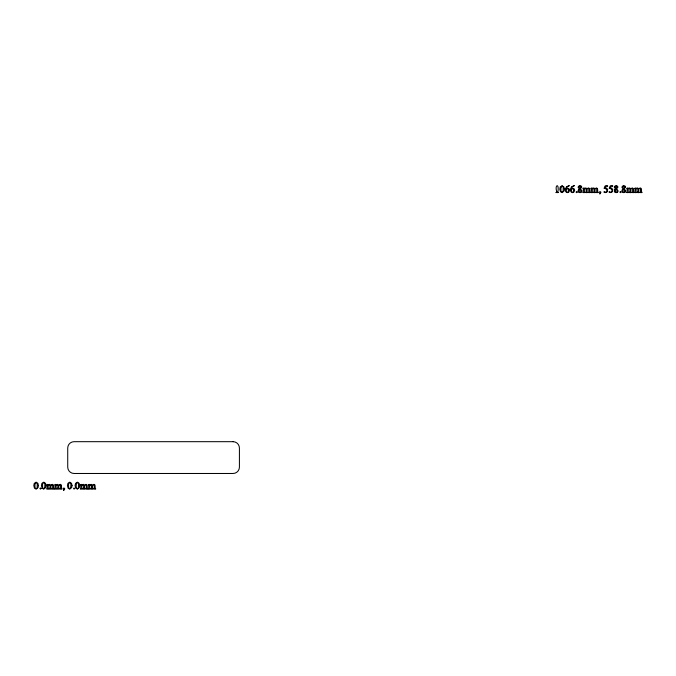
<?xml version="1.0" encoding="UTF-8"?>
<svg xmlns="http://www.w3.org/2000/svg" width="676" height="676" viewBox="0 0 676 676"><rect width="100%" height="100%" fill="white"/><g stroke="black" fill="none" stroke-linecap="round" stroke-linejoin="round"><path stroke-width="1.01" d="M34.949 483.805L34.949 487.54L36.141 488.807L37.146 488.004L37.256 483.762L36.107 482.419L34.949 483.805M42.58 483.805L42.58 487.54L43.779 488.807L44.777 488.004L44.886 483.762L43.737 482.419L42.58 483.805M68.58 483.805L68.589 487.54L69.78 488.807L70.777 488.004L70.887 483.762L69.738 482.419L68.58 483.805M76.211 483.805L76.219 487.54L77.41 488.807L78.408 488.004L78.517 483.762L77.368 482.419L76.211 483.805M560.936 187.362L560.945 191.105L562.136 192.364L563.133 191.57L563.243 187.328L562.094 185.984L560.936 187.362M50.058 487.802L49.923 488.63C47.565 489.221 53.353 489.221 51.004 488.638L50.861 485.478L51.959 484.869L52.677 485.275L52.643 488.672C50.379 489.179 55.998 489.179 53.75 488.689L53.446 484.988L52.373 484.337L50.768 485.199L49.694 484.337L48.106 485.131C48.934 483.433 45.41 485.191 47.21 485.106L47.109 488.731C44.979 489.162 50.556 489.145 48.275 488.706L48.148 485.469L48.664 485.038L49.956 485.36L50.058 487.802M57.967 487.802L57.84 488.63C55.483 489.221 61.271 489.221 58.922 488.638L58.778 485.478L59.868 484.869L60.595 485.275L60.561 488.672C58.297 489.179 63.907 489.179 61.668 488.689L61.355 484.988L60.291 484.337L58.685 485.199L57.604 484.337L56.023 485.131C56.843 483.433 53.319 485.191 55.128 485.106L55.026 488.731C52.897 489.162 58.466 489.145 56.192 488.706L56.057 485.469L56.581 485.038L57.866 485.36L57.967 487.802M83.689 487.802L83.554 488.63C81.204 489.221 86.984 489.221 84.635 488.638L84.5 485.478L85.59 484.869L86.308 485.275L86.274 488.672C84.01 489.179 89.629 489.179 87.381 488.689L87.077 484.988L86.004 484.337L84.399 485.199L83.325 484.337L81.737 485.131C82.565 483.433 79.041 485.191 80.841 485.106L80.74 488.731C78.61 489.162 84.187 489.145 81.914 488.706L81.779 485.469L82.295 485.038L83.587 485.36L83.689 487.802M91.598 487.802L91.471 488.63C89.114 489.221 94.902 489.221 92.553 488.638L92.409 485.478L93.499 484.869L94.226 485.275L94.192 488.672C91.928 489.179 97.547 489.179 95.299 488.689L94.986 484.988L93.922 484.337L92.316 485.199L91.235 484.337L89.654 485.131C90.483 483.433 86.959 485.191 88.759 485.106L88.657 488.731C86.528 489.162 92.097 489.145 89.823 488.706L89.697 485.469L90.212 485.038L91.505 485.36L91.598 487.802M586.219 191.367L586.092 192.195C583.734 192.787 589.523 192.778 587.165 192.195L587.03 189.043L588.12 188.435L588.838 188.841L588.804 192.237C586.54 192.744 592.159 192.736 589.92 192.254L589.607 188.553L588.534 187.903L586.937 188.765L585.855 187.903L584.267 188.689C585.095 186.999 581.571 188.756 583.371 188.663L583.27 192.297C581.14 192.719 586.717 192.711 584.444 192.271L584.309 189.035L584.825 188.596L586.117 188.917L586.219 191.367M594.128 191.367L594.001 192.195C591.644 192.787 597.432 192.778 595.083 192.195L594.939 189.043L596.038 188.435L596.756 188.841L596.722 192.237C594.457 192.744 600.077 192.736 597.829 192.254L597.516 188.553L596.452 187.903L594.846 188.765L593.773 187.903L592.184 188.689C593.013 187.015 589.48 188.756 591.289 188.663L591.187 192.297C589.058 192.719 594.626 192.711 592.353 192.271L592.227 189.035L592.742 188.596L594.035 188.917L594.128 191.367M630.024 191.367L629.897 192.195C627.539 192.787 633.327 192.778 630.978 192.195L630.835 189.043L631.925 188.435L632.643 188.841L632.618 192.237C630.353 192.744 635.964 192.736 633.725 192.254L633.412 188.553L632.347 187.903L630.742 188.765L629.66 187.903L628.08 188.689C628.9 187.015 625.376 188.756 627.176 188.663L627.074 192.297C624.945 192.719 630.522 192.711 628.249 192.271L628.114 189.035L628.629 188.596L629.922 188.917L630.024 191.367M637.941 191.367L637.806 192.195C635.448 192.787 641.237 192.778 638.888 192.195L638.744 189.043L639.842 188.435L640.561 188.841L640.527 192.237C638.262 192.744 643.882 192.736 641.634 192.254L641.33 188.553L640.257 187.903L638.651 188.765L637.578 187.903L635.989 188.689C636.817 187.015 633.285 188.756 635.094 188.663L634.992 192.297C632.863 192.719 638.44 192.711 636.158 192.271L636.032 189.035L636.547 188.596L637.84 188.917L637.941 191.367M38.405 485.571L38.101 487.438L36.081 489.086L34.476 488.19L33.8 485.613L34.248 483.408L36.132 482.149L37.907 483.348L38.405 485.571M46.036 485.571L45.731 487.438L43.712 489.086L42.106 488.19L41.43 485.613L41.887 483.408L43.763 482.149L45.537 483.348L46.036 485.571M72.036 485.571L71.732 487.438L69.721 489.086L68.107 488.19L67.431 485.613L67.887 483.408L69.763 482.149L71.538 483.348L72.036 485.571M79.667 485.571L79.362 487.438L77.351 489.086L75.737 488.19L75.061 485.613L75.518 483.408L77.394 482.149L79.168 483.348L79.667 485.571M564.392 189.136L564.088 191.004L562.077 192.643L560.463 191.756L559.787 189.179L560.243 186.973L562.119 185.714L563.894 186.914L564.392 189.136M566.226 189.103L566.42 191.578L567.51 192.356L568.372 191.857L568.432 189.5L567.248 188.646L566.226 189.103M571.313 189.103L571.507 191.578L572.597 192.356L573.459 191.857L573.518 189.5L572.335 188.646L571.313 189.103M579.011 190.074L579.171 191.984L580.929 192.069L580.912 190.395L579.636 189.373L579.011 190.074M615.194 190.074L615.346 191.984L617.103 192.069L617.087 190.395L615.811 189.373L615.194 190.074M622.824 190.074L622.976 191.984L624.734 192.069L624.717 190.395L623.441 189.373L622.824 190.074M604.167 188.249L605.772 188.689L607.141 190.539L606.718 191.781L605.713 192.28L604.268 191.646L603.829 192.018L605.113 192.66L607.09 191.925L607.69 189.162L604.919 187.489L605.341 186.618C608.341 187.514 608.721 184.396 605.273 185.824L604.183 188.198M609.253 188.249L610.859 188.689L612.228 190.539L611.805 191.781L610.8 192.28L609.355 191.646L608.915 192.018L610.2 192.66L612.177 191.925L612.777 189.162L610.005 187.489L610.428 186.618C613.428 187.514 613.808 184.396 610.36 185.824L609.27 188.198M556.779 191.654L556.593 192.237C553.568 192.736 560.801 192.685 557.852 192.288C559.551 182.216 554.345 185.047 556.779 191.654M581.081 187.108L580.126 188.587L578.859 186.965L579.907 185.976L581.081 187.108M617.256 187.108L616.301 188.587L615.033 186.965L616.081 185.976L617.256 187.108M624.886 187.108L623.931 188.587L622.664 186.965L623.711 185.976L624.886 187.108M64.355 489.137L63.603 490.438L64.752 488.883L64.499 488.199L63.468 488.14L63.502 488.925L64.355 489.137M600.516 192.702L599.773 194.004L600.913 192.449L600.668 191.764L599.629 191.705L599.663 192.491L600.516 192.702M569.547 190.294L568.964 191.933L567.443 192.66L565.854 191.84L565.136 189.66L566.522 186.652C573.138 184.54 566.15 185.968 566.353 188.621L567.679 188.181L569.006 188.731L569.547 190.294M574.634 190.294L574.051 191.933L572.53 192.66L570.941 191.84L570.223 189.66L571.609 186.652C578.225 184.54 571.237 185.968 571.44 188.621L572.766 188.181L574.093 188.731L574.634 190.294M578.445 189.914L578.048 191.029L578.622 192.212L580.016 192.66L581.453 192.17L581.994 190.97L580.422 188.79L581.799 187.134L581.326 186.137L580.059 185.697L578.648 186.154L578.098 187.269L579.366 189.162L578.445 189.914M614.628 189.914L614.222 191.029L614.797 192.212L616.191 192.66L617.636 192.17L618.168 190.97L616.596 188.79L617.974 187.134L617.509 186.137L616.233 185.697L614.822 186.154L614.273 187.269L615.54 189.162L614.628 189.914M622.258 189.914L621.852 191.029L622.427 192.212L623.821 192.66L625.266 192.17L625.799 190.97L624.227 188.79L625.604 187.134L625.139 186.137L623.863 185.697L622.452 186.154L621.903 187.269L623.171 189.162L622.258 189.914M41.016 488.537L40.459 489.103L39.892 488.537L40.459 487.979L41.016 488.537M74.647 488.537L74.09 489.103L73.523 488.537L74.09 487.979L74.647 488.537M577.177 192.102L576.62 192.668L576.053 192.102L576.62 191.545L577.177 192.102M620.99 192.102L620.424 192.668L619.858 192.102L620.424 191.545L620.99 192.102M233.059 441.682L74.09 441.682A6.363 6.363 0 0 0 67.727 448.044L67.727 467.116A6.363 6.363 0 0 0 74.09 473.479L233.059 473.479A6.363 6.363 0 0 0 239.414 467.116L239.414 448.044A6.363 6.363 0 0 0 233.059 441.682"/></g></svg>
